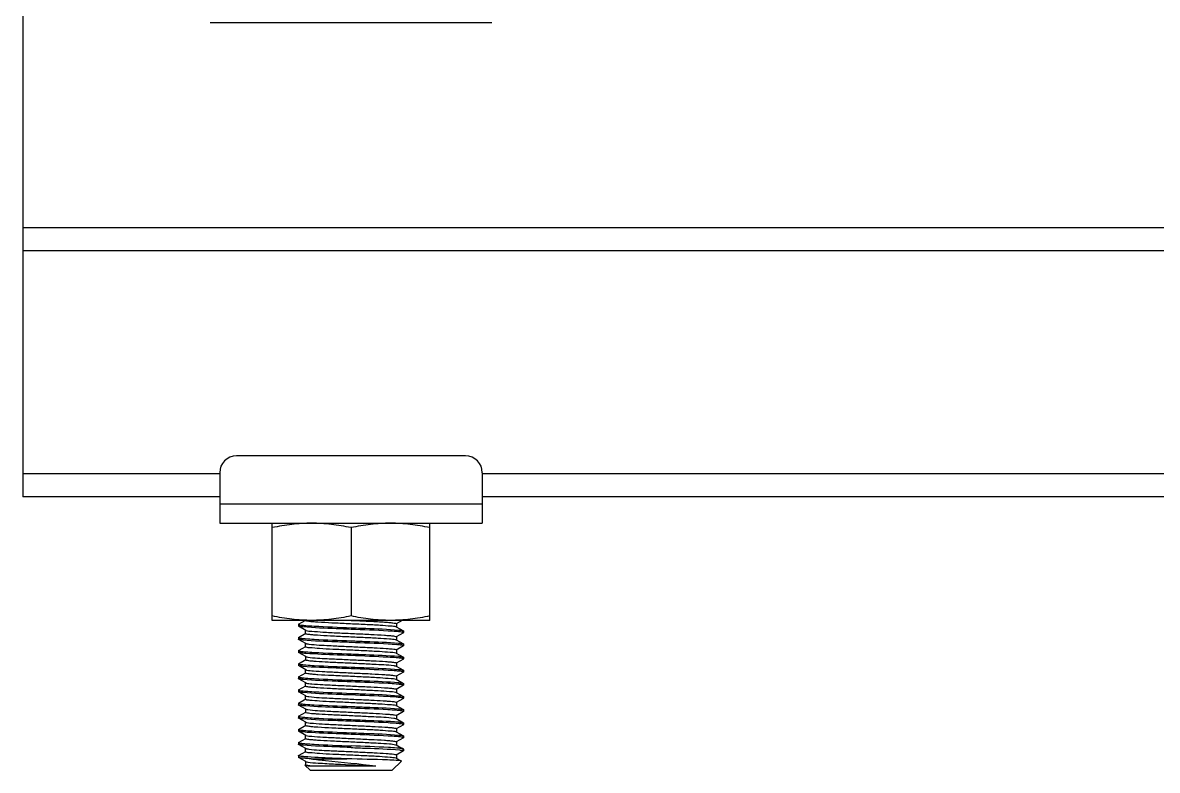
# Model space of a CAD drawing. Extents: x 27938 to 1507990, y 110129 to 923079.
# Drawn here: x 549124 to 550537, y 364663 to 365595 of the extents above; entities that cross this region are included whole.
import ezdxf

# ---------------------------------------------------------------- set-up
doc = ezdxf.new("R2010")
doc.units = 0
doc.header["$LTSCALE"] = 1000
doc.header["$MEASUREMENT"] = 0

msp = doc.modelspace()

# ---------------------------------------------------------------- linework, layer by layer
at = {"color": 7}
msp.add_line((549123.8, 365645.6), (549123.8, 365003.7), dxfattribs=at)
for p, q in [((549708.1, 365594.5), (549357.2, 365594.5)), ((555881, 365338.9), (549123.8, 365338.9)), ((555881, 365310.3), (549123.8, 365310.3)), ((549675.4, 365054.7), (549389.9, 365054.7)), ((549369.1, 365032.3), (549123.8, 365032.3)), ((549369.1, 365033.9), (549369.1, 364970.9)), ((549696.2, 365033.9), (549696.2, 364970.9)), ((555308.2, 365032.3), (549696.2, 365032.3)), ((549369.1, 365003.7), (549123.8, 365003.7)), ((555308.2, 365003.7), (549696.2, 365003.7)), ((549696.2, 364994.5), (549369.1, 364994.5)), ((549369.1, 364970.9), (549696.2, 364970.9)), ((549434.5, 364849.9), (549434.5, 364970.9)), ((549532.7, 364965.4), (549532.7, 364855.4)), ((549630.8, 364849.9), (549630.8, 364970.9)), ((549630.8, 364849.9), (549434.5, 364849.9)), ((549467.4, 364845), (549467.2, 364844.8)), ((549467.2, 364844.8), (549467.2, 364842.8)), ((549467.4, 364845), (549476.3, 364850.1)), ((549596.4, 364849.9), (549589.1, 364845.6)), ((549589.2, 364845.8), (549589.2, 364841.7)), ((549467.4, 364842.6), (549467.2, 364842.8)), ((549476.3, 364837.4), (549467.4, 364842.6)), ((549467.4, 364828.6), (549476.3, 364833.8)), ((549476.1, 364833.6), (549476.1, 364837.6)), ((549588.9, 364842), (549589.1, 364841.9)), ((549589.1, 364841.9), (549597.9, 364836.8)), ((549597.9, 364834.4), (549589.1, 364829.3)), ((549597.9, 364836.8), (549598.1, 364836.6)), ((549597.9, 364834.4), (549598.1, 364834.6)), ((549598.1, 364836.6), (549598.1, 364834.6)), ((549467.4, 364828.6), (549467.2, 364828.4)), ((549467.2, 364828.4), (549467.2, 364826.4)), ((549467.4, 364826.2), (549467.2, 364826.4)), ((549476.3, 364821.1), (549467.4, 364826.2)), ((549467.4, 364812.3), (549476.3, 364817.4)), ((549476.1, 364817.2), (549476.1, 364821.3)), ((549476.3, 364821.1), (549476.5, 364821)), ((549589.1, 364825.6), (549597.9, 364820.5)), ((549597.9, 364818), (549589.1, 364812.9)), ((549589.2, 364829.5), (549589.2, 364825.4)), ((549597.9, 364820.5), (549598.1, 364820.3)), ((549597.9, 364818), (549598.1, 364818.2)), ((549598.1, 364820.3), (549598.1, 364818.2)), ((549467.4, 364812.3), (549467.2, 364812.1)), ((549467.2, 364812.1), (549467.2, 364810)), ((549467.4, 364809.9), (549467.2, 364810)), ((549476.3, 364804.7), (549467.4, 364809.9)), ((549476.1, 364804.9), (549476.1, 364800.8)), ((549589.1, 364809.2), (549597.9, 364804.1)), ((549589.2, 364813.1), (549589.2, 364809)), ((549597.9, 364804.1), (549598.1, 364803.9)), ((549598.1, 364803.9), (549598.1, 364801.9)), ((549467.4, 364795.9), (549467.2, 364795.7)), ((549467.2, 364795.7), (549467.2, 364793.7)), ((549467.4, 364793.5), (549467.2, 364793.7)), ((549467.4, 364795.9), (549476.3, 364801.1)), ((549476.3, 364788.4), (549467.4, 364793.5)), ((549476.1, 364784.5), (549476.1, 364788.6)), ((549597.9, 364801.7), (549589.1, 364796.6)), ((549589.1, 364792.9), (549597.9, 364787.7)), ((549589.2, 364796.8), (549589.2, 364792.7)), ((549597.9, 364801.7), (549598.1, 364801.9)), ((549467.4, 364779.6), (549467.2, 364779.4)), ((549467.2, 364779.4), (549467.2, 364777.3)), ((549467.4, 364777.2), (549467.2, 364777.3)), ((549467.4, 364779.6), (549476.3, 364784.7)), ((549476.3, 364772), (549467.4, 364777.2)), ((549588.9, 364776.6), (549589.1, 364776.5)), ((549597.9, 364785.3), (549589.1, 364780.2)), ((549589.1, 364776.5), (549597.9, 364771.4)), ((549589.2, 364780.4), (549589.2, 364776.3)), ((549597.9, 364787.7), (549598.1, 364787.6)), ((549597.9, 364785.3), (549598.1, 364785.5)), ((549598.1, 364787.6), (549598.1, 364785.5)), ((549467.4, 364763.2), (549467.2, 364763)), ((549467.2, 364763), (549467.2, 364761)), ((549467.4, 364760.8), (549467.2, 364761)), ((549467.4, 364763.2), (549476.3, 364768.3)), ((549476.3, 364755.7), (549467.4, 364760.8)), ((549476.1, 364768.1), (549476.1, 364772.2)), ((549597.9, 364769), (549589.1, 364763.8)), ((549589.1, 364760.2), (549597.9, 364755)), ((549589.2, 364764.1), (549589.2, 364760)), ((549597.9, 364771.4), (549598.1, 364771.2)), ((549597.9, 364769), (549598.1, 364769.2)), ((549598.1, 364771.2), (549598.1, 364769.2)), ((549467.4, 364746.9), (549467.2, 364746.7)), ((549467.2, 364746.7), (549467.2, 364744.6)), ((549467.4, 364746.9), (549476.3, 364752)), ((549476.1, 364751.8), (549476.1, 364755.9)), ((549476.3, 364755.7), (549476.5, 364755.6)), ((549597.9, 364752.6), (549589.1, 364747.5)), ((549589.2, 364747.7), (549589.2, 364743.6)), ((549597.9, 364755), (549598.1, 364754.9)), ((549597.9, 364752.6), (549598.1, 364752.8)), ((549598.1, 364754.9), (549598.1, 364752.8)), ((549467.4, 364744.4), (549467.2, 364744.6)), ((549476.3, 364739.3), (549467.4, 364744.4)), ((549467.4, 364730.5), (549476.3, 364735.6)), ((549476.1, 364739.5), (549476.1, 364735.4)), ((549589.1, 364743.8), (549597.9, 364738.7)), ((549597.9, 364736.3), (549589.1, 364731.1)), ((549597.9, 364738.7), (549598.1, 364738.5)), ((549597.9, 364736.3), (549598.1, 364736.5)), ((549598.1, 364738.5), (549598.1, 364736.5)), ((549467.4, 364730.5), (549467.2, 364730.3)), ((549467.2, 364730.3), (549467.2, 364728.3)), ((549467.4, 364728.1), (549467.2, 364728.3)), ((549476.3, 364723), (549467.4, 364728.1)), ((549467.4, 364714.1), (549476.3, 364719.3)), ((549476.1, 364719.1), (549476.1, 364723.2)), ((549589.1, 364727.5), (549597.9, 364722.3)), ((549597.9, 364719.9), (549589.1, 364714.8)), ((549589.2, 364731.3), (549589.2, 364727.3)), ((549597.9, 364722.3), (549598.1, 364722.1)), ((549597.9, 364719.9), (549598.1, 364720.1)), ((549598.1, 364722.1), (549598.1, 364720.1)), ((549467.4, 364714.1), (549467.2, 364714)), ((549467.2, 364714), (549467.2, 364711.9)), ((549467.4, 364711.7), (549467.2, 364711.9)), ((549476.3, 364706.6), (549467.4, 364711.7)), ((549476.1, 364702.7), (549476.1, 364706.8)), ((549588.9, 364711.2), (549589.1, 364711.1)), ((549589.1, 364711.1), (549597.9, 364706)), ((549597.9, 364703.6), (549589.1, 364698.4)), ((549589.2, 364715), (549589.2, 364710.9)), ((549597.9, 364706), (549598.1, 364705.8)), ((549597.9, 364703.6), (549598.1, 364703.7)), ((549598.1, 364705.8), (549598.1, 364703.7)), ((549467.4, 364697.8), (549467.2, 364697.6)), ((549467.2, 364697.6), (549467.2, 364695.6)), ((549467.4, 364695.4), (549467.2, 364695.6)), ((549467.4, 364697.8), (549476.3, 364702.9)), ((549476.3, 364690.2), (549467.4, 364695.4)), ((549476.1, 364686.4), (549476.1, 364690.5)), ((549476.3, 364690.2), (549476.5, 364690.1)), ((549589.1, 364694.7), (549597.9, 364689.6)), ((549589.2, 364698.6), (549589.2, 364694.5)), ((549598.1, 364689.4), (549597.9, 364689.6)), ((549598.1, 364689.4), (549598.1, 364687.4)), ((549467.2, 364681.3), (549467.4, 364681.4)), ((549467.2, 364681.3), (549467.2, 364679.2)), ((549467.4, 364679), (549467.2, 364679.2)), ((549467.4, 364681.4), (549476.3, 364686.6)), ((549476.3, 364673.9), (549467.4, 364679)), ((549482.9, 364677.4), (549527.5, 364677.4)), ((549597.9, 364687.2), (549589.1, 364682.1)), ((549589.1, 364678.4), (549595.3, 364674.8)), ((549589.2, 364682.3), (549589.2, 364678.2)), ((549598.1, 364687.4), (549597.9, 364687.2)), ((549475.2, 364669.6), (549476.3, 364670.2)), ((549475.2, 364669.6), (549475.2, 364669.5)), ((549481.6, 364663.1), (549475.2, 364669.5)), ((549476.1, 364674.1), (549476.1, 364670)), ((549481.6, 364663.1), (549583.8, 364663.1)), ((549485.2, 364668.5), (549563.4, 364668.5)), ((549583.8, 364663.1), (549595.4, 364674.6)), ((549595.4, 364674.6), (549595.3, 364674.8))]:
    msp.add_line(p, q)
for centre, radius, start, end in [((549389.9, 365033.9), 20.8, 90, 180), ((549675.4, 365033.9), 20.8, 0, 90), ((549489.8, 365019), 176.1, 264.4922, 265.5586), ((549574.8, 364652.1), 184.4, 84.6378, 85.5439), ((549489.9, 365003.5), 177, 264.5118, 265.5533), ((549574.6, 364633.9), 186.3, 84.669, 85.543), ((549489.8, 364986), 175.9, 264.491, 265.556), ((549586.8, 364803.4), 6.24, 73.8589, 74.9069), ((549574.6, 364616.5), 187.4, 84.6853, 85.5419), ((549495.9, 365043.7), 250.2, 265.4503, 265.5766), ((549489.8, 364953.6), 176.1, 264.4922, 265.5586), ((549574.8, 364602.7), 184.7, 84.6443, 85.543), ((549489.9, 364938.1), 177, 264.5118, 265.5533), ((549574.8, 364586.7), 184.4, 84.6378, 85.5439), ((549489.8, 364920.6), 175.9, 264.491, 265.556), ((549574.6, 364568.4), 186.3, 84.669, 85.543), ((549586.8, 364738), 6.24, 73.8589, 74.9069), ((549574.6, 364551), 187.4, 84.6853, 85.5419), ((549495.9, 364978.3), 250.2, 265.4503, 265.5766), ((549574.8, 364537.3), 184.7, 84.6443, 85.543), ((549489.8, 364888.1), 176.1, 264.4922, 265.5586), ((549574.8, 364521.3), 184.4, 84.6378, 85.5439), ((549489.9, 364872.7), 177, 264.5118, 265.5533), ((549586.8, 364672.6), 6.24, 73.8589, 74.9069)]:
    msp.add_arc(centre, radius, start, end)
for points, knots in [([(549483.6, 364970.9), (549475.4, 364970.9), (549458.9, 364969.9), (549442.6, 364967.1), (549434.5, 364965.4)], [0, 0, 0, 0, 0.499234, 1, 1, 1, 1]), ([(549532.7, 364965.4), (549524.6, 364967.1), (549508.3, 364969.9), (549491.8, 364970.9), (549483.6, 364970.9)], [0, 0, 0, 0, 0.500766, 1, 1, 1, 1]), ([(549581.7, 364970.9), (549573.5, 364970.9), (549557, 364969.9), (549540.7, 364967.1), (549532.7, 364965.4)], [0, 0, 0, 0, 0.499234, 1, 1, 1, 1]), ([(549630.8, 364965.4), (549622.7, 364967.1), (549606.5, 364969.9), (549590, 364970.9), (549581.7, 364970.9)], [0, 0, 0, 0, 0.500766, 1, 1, 1, 1]), ([(549483.6, 364849.9), (549475.4, 364849.9), (549458.9, 364850.9), (549442.6, 364853.7), (549434.5, 364855.4)], [0, 0, 0, 0, 0.499234, 1, 1, 1, 1]), ([(549467.2, 364844.8), (549467.2, 364844.7), (549467.5, 364844.6), (549467.7, 364844.5), (549467.9, 364844.4)], [0, 0, 0, 0, 0.322656, 1, 1, 1, 1]), ([(549476.1, 364849.9), (549476.1, 364849.5), (549478.1, 364849.3), (549480.5, 364848.8), (549485.6, 364848.4), (549495, 364847.7), (549509.9, 364846.9), (549529.5, 364846), (549549.6, 364845), (549567.4, 364844.3), (549580, 364843.1), (549586.9, 364842.8), (549588.9, 364842)], [0, 0, 0, 0, 0.009911, 0.036684, 0.079861, 0.138026, 0.290611, 0.473012, 0.659513, 0.823824, 0.942824, 1, 1, 1, 1]), ([(549532.7, 364855.4), (549524.6, 364853.7), (549508.3, 364850.9), (549491.8, 364849.9), (549483.6, 364849.9)], [0, 0, 0, 0, 0.500766, 1, 1, 1, 1]), ([(549581.7, 364849.9), (549573.5, 364849.9), (549557, 364850.9), (549540.7, 364853.7), (549532.7, 364855.4)], [0, 0, 0, 0, 0.499234, 1, 1, 1, 1]), ([(549532.7, 364849.9), (549539.9, 364849.6), (549553.2, 364849), (549569, 364848.2), (549579, 364847.4), (549584.5, 364847), (549587.1, 364846.4), (549589.2, 364846.2), (549589.2, 364845.8)], [0, 0, 0, 0, 0.381423, 0.704927, 0.829053, 0.921512, 0.978868, 1, 1, 1, 1]), ([(549630.8, 364855.4), (549622.7, 364853.7), (549606.5, 364850.9), (549590, 364849.9), (549581.7, 364849.9)], [0, 0, 0, 0, 0.500766, 1, 1, 1, 1]), ([(549473, 364841.7), (549472.3, 364841.7), (549470.4, 364842), (549468.4, 364842), (549467.4, 364842.6)], [0, 0, 0, 0, 0.378132, 1, 1, 1, 1]), ([(549467.9, 364844.4), (549468.1, 364844.4), (549469.8, 364844), (549471.5, 364843.8), (549472.9, 364843.7)], [0, 0, 0, 0, 0.159145, 1, 1, 1, 1]), ([(549532.7, 364838.7), (549526.5, 364838.9), (549506.6, 364839.8), (549486.7, 364840.3), (549473, 364841.7)], [0, 0, 0, 0, 0.310323, 1, 1, 1, 1]), ([(549476.1, 364833.6), (549476.1, 364833.2), (549478, 364833), (549480.3, 364832.5), (549485.2, 364832.1), (549494.1, 364831.4), (549508.4, 364830.6), (549527.4, 364829.7), (549547.2, 364828.8), (549565, 364828), (549578.4, 364827), (549585.7, 364826.5), (549588.2, 364825.9)], [0, 0, 0, 0, 0.00951, 0.035123, 0.076469, 0.132247, 0.279239, 0.456494, 0.640275, 0.805971, 0.931424, 1, 1, 1, 1]), ([(549476.2, 364843.4), (549479.7, 364843.2), (549498.5, 364842), (549517.3, 364841.3), (549532.7, 364840.7)], [0, 0, 0, 0, 0.184477, 1, 1, 1, 1]), ([(549476.3, 364837.4), (549476.3, 364837.4), (549476.5, 364837.3), (549476.7, 364837.3), (549476.8, 364837.2)], [0, 0, 0, 0, 0.430479, 1, 1, 1, 1]), ([(549476.8, 364837.2), (549479.1, 364836.6), (549486.1, 364836.2), (549499.2, 364835.1), (549516.9, 364834.3), (549536.9, 364833.4), (549556.2, 364832.5), (549570.8, 364831.7), (549580, 364831), (549585, 364830.6), (549587.3, 364830.1), (549589.2, 364829.8), (549589.2, 364829.5)], [0, 0, 0, 0, 0.062951, 0.18524, 0.350271, 0.535399, 0.715185, 0.864922, 0.92187, 0.964113, 0.990297, 1, 1, 1, 1]), ([(549532.7, 364840.7), (549538.8, 364840.5), (549558.6, 364839.6), (549578.4, 364839), (549592, 364837.8)], [0, 0, 0, 0, 0.308852, 1, 1, 1, 1]), ([(549589.1, 364836), (549585.7, 364836.2), (549566.9, 364837.4), (549548, 364838.1), (549532.7, 364838.7)], [0, 0, 0, 0, 0.18453, 1, 1, 1, 1]), ([(549592, 364837.8), (549592.8, 364837.7), (549594.7, 364837.4), (549596.9, 364837.4), (549597.9, 364836.8)], [0, 0, 0, 0, 0.37931, 1, 1, 1, 1]), ([(549597.4, 364835), (549597.1, 364835), (549595.3, 364835.4), (549593.5, 364835.6), (549592, 364835.7)], [0, 0, 0, 0, 0.163145, 1, 1, 1, 1]), ([(549598.1, 364834.6), (549598.1, 364834.7), (549597.8, 364834.9), (549597.5, 364834.9), (549597.4, 364835)], [0, 0, 0, 0, 0.315061, 1, 1, 1, 1]), ([(549467.2, 364828.4), (549467.2, 364828.4), (549467.5, 364828.2), (549467.7, 364828.1), (549467.9, 364828.1)], [0, 0, 0, 0, 0.322005, 1, 1, 1, 1]), ([(549472.9, 364825.3), (549472.2, 364825.4), (549470.4, 364825.6), (549468.4, 364825.6), (549467.4, 364826.2)], [0, 0, 0, 0, 0.377931, 1, 1, 1, 1]), ([(549467.9, 364828.1), (549468.1, 364828), (549469.8, 364827.7), (549471.6, 364827.5), (549473, 364827.3)], [0, 0, 0, 0, 0.159397, 1, 1, 1, 1]), ([(549532.7, 364822.3), (549526.5, 364822.6), (549506.6, 364823.4), (549486.6, 364824), (549472.9, 364825.3)], [0, 0, 0, 0, 0.310595, 1, 1, 1, 1]), ([(549476.1, 364817.2), (549476.1, 364817.2), (549476.1, 364817.1), (549476.2, 364817), (549476.3, 364817)], [0, 0, 0, 0, 0.402304, 1, 1, 1, 1]), ([(549476.2, 364827.1), (549479.7, 364826.8), (549498.5, 364825.7), (549517.3, 364825), (549532.7, 364824.4)], [0, 0, 0, 0, 0.184455, 1, 1, 1, 1]), ([(549476.3, 364817), (549477.8, 364816.1), (549483.8, 364816.1), (549494.9, 364814.8), (549511.2, 364814.2), (549530.1, 364813.2), (549549.4, 364812.3), (549566.6, 364811.5), (549579.3, 364810.5), (549586.1, 364810.1), (549588.4, 364809.5)], [0, 0, 0, 0, 0.046973, 0.152409, 0.303029, 0.479455, 0.658932, 0.818305, 0.937036, 1, 1, 1, 1]), ([(549476.5, 364821), (549476.7, 364820.9), (549478, 364820.6), (549479.2, 364820.4), (549480.3, 364820.3)], [0, 0, 0, 0, 0.158312, 1, 1, 1, 1]), ([(549480.3, 364820.3), (549488.8, 364819.3), (549503.4, 364818.6), (549524.5, 364817.6), (549543.2, 364816.7), (549560.5, 364815.9), (549573.4, 364815.2), (549581.3, 364814.5), (549585.6, 364814.1), (549587.6, 364813.7), (549589.2, 364813.4), (549589.2, 364813.1)], [0, 0, 0, 0, 0.234088, 0.402448, 0.579889, 0.745639, 0.880314, 0.930897, 0.968237, 0.991317, 1, 1, 1, 1]), ([(549532.7, 364824.4), (549538.8, 364824.1), (549558.6, 364823.3), (549578.4, 364822.7), (549592, 364821.4)], [0, 0, 0, 0, 0.308927, 1, 1, 1, 1]), ([(549589.1, 364819.6), (549585.7, 364819.9), (549566.8, 364821), (549548, 364821.7), (549532.7, 364822.3)], [0, 0, 0, 0, 0.184554, 1, 1, 1, 1]), ([(549588.2, 364825.9), (549588.4, 364825.8), (549588.7, 364825.8), (549588.9, 364825.7), (549589.1, 364825.6)], [0, 0, 0, 0, 0.59312, 1, 1, 1, 1]), ([(549597.4, 364818.6), (549597.1, 364818.7), (549595.3, 364819), (549593.5, 364819.2), (549591.9, 364819.4)], [0, 0, 0, 0, 0.159617, 1, 1, 1, 1]), ([(549592, 364821.4), (549592.8, 364821.3), (549594.7, 364821.1), (549596.9, 364821.1), (549597.9, 364820.5)], [0, 0, 0, 0, 0.379296, 1, 1, 1, 1]), ([(549598.1, 364818.2), (549598.1, 364818.3), (549597.8, 364818.5), (549597.6, 364818.6), (549597.4, 364818.6)], [0, 0, 0, 0, 0.317967, 1, 1, 1, 1]), ([(549467.2, 364812.1), (549467.2, 364812), (549467.5, 364811.8), (549467.7, 364811.8), (549467.8, 364811.7)], [0, 0, 0, 0, 0.324871, 1, 1, 1, 1]), ([(549476.3, 364808.7), (549474.2, 364808.8), (549471.4, 364809.2), (549468.2, 364809.4), (549467.4, 364809.9)], [0, 0, 0, 0, 0.683734, 1, 1, 1, 1]), ([(549467.8, 364811.7), (549468.1, 364811.7), (549469.8, 364811.3), (549471.5, 364811.1), (549472.9, 364811)], [0, 0, 0, 0, 0.157623, 1, 1, 1, 1]), ([(549476.2, 364810.7), (549479.7, 364810.4), (549498.5, 364809.3), (549517.3, 364808.6), (549532.7, 364808)], [0, 0, 0, 0, 0.184436, 1, 1, 1, 1]), ([(549532.7, 364806), (549527.1, 364806.2), (549508.3, 364807), (549489.5, 364807.6), (549476.3, 364808.7)], [0, 0, 0, 0, 0.297863, 1, 1, 1, 1]), ([(549476.3, 364804.7), (549476.4, 364804.7), (549477.2, 364804.4), (549478.1, 364804.2), (549478.8, 364804.1)], [0, 0, 0, 0, 0.147905, 1, 1, 1, 1]), ([(549478.8, 364804.1), (549486.8, 364802.9), (549501.1, 364802.4), (549522, 364801.3), (549541.1, 364800.5), (549559.1, 364799.6), (549572.5, 364798.9), (549580.9, 364798.2), (549585.4, 364797.8), (549587.5, 364797.3), (549589.2, 364797.1), (549589.2, 364796.8)], [0, 0, 0, 0, 0.218787, 0.386207, 0.566108, 0.736243, 0.875583, 0.928118, 0.966979, 0.991, 1, 1, 1, 1]), ([(549532.7, 364808), (549538.8, 364807.8), (549558.5, 364806.9), (549578.3, 364806.3), (549591.9, 364805.1)], [0, 0, 0, 0, 0.308576, 1, 1, 1, 1]), ([(549589.1, 364803.3), (549585.6, 364803.5), (549566.8, 364804.7), (549548, 364805.3), (549532.7, 364806)], [0, 0, 0, 0, 0.184575, 1, 1, 1, 1]), ([(549588.5, 364809.4), (549588.6, 364809.4), (549588.8, 364809.4), (549589, 364809.3), (549589.1, 364809.2)], [0, 0, 0, 0, 0.572041, 1, 1, 1, 1]), ([(549591.9, 364805.1), (549592.7, 364805), (549594.7, 364804.7), (549596.8, 364804.7), (549597.9, 364804.1)], [0, 0, 0, 0, 0.37952, 1, 1, 1, 1]), ([(549597.3, 364802.3), (549597, 364802.3), (549595.2, 364802.7), (549593.4, 364802.9), (549591.9, 364803)], [0, 0, 0, 0, 0.163234, 1, 1, 1, 1]), ([(549598.1, 364801.9), (549598.1, 364802), (549597.8, 364802.2), (549597.5, 364802.2), (549597.3, 364802.3)], [0, 0, 0, 0, 0.313847, 1, 1, 1, 1]), ([(549467.2, 364795.7), (549467.2, 364795.7), (549468, 364795.1), (549468.8, 364795.2), (549469.5, 364795.1)], [0, 0, 0, 0, 0.093121, 1, 1, 1, 1]), ([(549472.9, 364792.6), (549472.2, 364792.7), (549470.4, 364792.9), (549468.4, 364792.9), (549467.4, 364793.5)], [0, 0, 0, 0, 0.377935, 1, 1, 1, 1]), ([(549469.5, 364795.1), (549469.9, 364795), (549472.1, 364794.7), (549474.2, 364794.5), (549476, 364794.4)], [0, 0, 0, 0, 0.190828, 1, 1, 1, 1]), ([(549532.7, 364789.6), (549526.5, 364789.9), (549506.6, 364790.7), (549486.6, 364791.3), (549472.9, 364792.6)], [0, 0, 0, 0, 0.310578, 1, 1, 1, 1]), ([(549476.1, 364800.8), (549476.1, 364800.5), (549477.8, 364800.3), (549479.9, 364799.8), (549484.2, 364799.4), (549492.4, 364798.8), (549505.6, 364798), (549523.2, 364797.2), (549542.1, 364796.4), (549563.1, 364795.2), (549577.6, 364794.7), (549585.8, 364793.6)], [0, 0, 0, 0, 0.00884, 0.032379, 0.070466, 0.122006, 0.258971, 0.426878, 0.605536, 0.773444, 1, 1, 1, 1]), ([(549476.3, 364788.4), (549476.4, 364788.3), (549476.9, 364788.1), (549477.3, 364788), (549477.6, 364788)], [0, 0, 0, 0, 0.388593, 1, 1, 1, 1]), ([(549476.6, 364794.3), (549480, 364794.1), (549498.7, 364792.9), (549517.4, 364792.3), (549532.7, 364791.6)], [0, 0, 0, 0, 0.18595, 1, 1, 1, 1]), ([(549477.6, 364788), (549480.3, 364787.4), (549487.9, 364786.9), (549501.6, 364785.9), (549519.4, 364785.1), (549539, 364784.2), (549557.6, 364783.3), (549571.7, 364782.6), (549580.4, 364781.9), (549585.2, 364781.5), (549587.4, 364781), (549589.2, 364780.8), (549589.2, 364780.4)], [0, 0, 0, 0, 0.074051, 0.202548, 0.368862, 0.551322, 0.726125, 0.870472, 0.925123, 0.96561, 0.990669, 1, 1, 1, 1]), ([(549532.7, 364791.6), (549538.8, 364791.4), (549558.5, 364790.6), (549578.3, 364790), (549591.9, 364788.7)], [0, 0, 0, 0, 0.308379, 1, 1, 1, 1]), ([(549589.1, 364786.9), (549585.7, 364787.2), (549566.9, 364788.3), (549548, 364789), (549532.7, 364789.6)], [0, 0, 0, 0, 0.184524, 1, 1, 1, 1]), ([(549585.8, 364793.6), (549586.2, 364793.5), (549587.3, 364793.3), (549588.4, 364793.2), (549589.1, 364792.9)], [0, 0, 0, 0, 0.360643, 1, 1, 1, 1]), ([(549591.9, 364788.7), (549592.7, 364788.6), (549594.7, 364788.4), (549596.8, 364788.4), (549597.9, 364787.7)], [0, 0, 0, 0, 0.379704, 1, 1, 1, 1]), ([(549467.2, 364779.4), (549467.2, 364779.3), (549467.5, 364779.1), (549467.7, 364779.1), (549467.9, 364779)], [0, 0, 0, 0, 0.322656, 1, 1, 1, 1]), ([(549473, 364776.2), (549472.3, 364776.3), (549470.4, 364776.6), (549468.4, 364776.6), (549467.4, 364777.2)], [0, 0, 0, 0, 0.378132, 1, 1, 1, 1]), ([(549467.9, 364779), (549468.1, 364778.9), (549469.8, 364778.6), (549471.5, 364778.4), (549472.9, 364778.3)], [0, 0, 0, 0, 0.159145, 1, 1, 1, 1]), ([(549532.7, 364773.3), (549526.5, 364773.5), (549506.6, 364774.3), (549486.7, 364774.9), (549473, 364776.2)], [0, 0, 0, 0, 0.310323, 1, 1, 1, 1]), ([(549476.1, 364784.5), (549476.1, 364784.1), (549478.1, 364783.9), (549480.5, 364783.4), (549485.6, 364783), (549495, 364782.2), (549509.9, 364781.5), (549529.5, 364780.6), (549549.6, 364779.6), (549567.4, 364778.8), (549580, 364777.6), (549586.9, 364777.4), (549588.9, 364776.6)], [0, 0, 0, 0, 0.009911, 0.036684, 0.079861, 0.138026, 0.290611, 0.473012, 0.659513, 0.823824, 0.942824, 1, 1, 1, 1]), ([(549476.2, 364778), (549479.7, 364777.7), (549498.5, 364776.6), (549517.3, 364775.9), (549532.7, 364775.3)], [0, 0, 0, 0, 0.184477, 1, 1, 1, 1]), ([(549532.7, 364775.3), (549538.8, 364775.1), (549558.6, 364774.2), (549578.4, 364773.6), (549592, 364772.3)], [0, 0, 0, 0, 0.308852, 1, 1, 1, 1]), ([(549597.4, 364785.9), (549597.2, 364786), (549595.4, 364786.3), (549593.5, 364786.5), (549592, 364786.6)], [0, 0, 0, 0, 0.159226, 1, 1, 1, 1]), ([(549598.1, 364785.5), (549598.1, 364785.6), (549597.8, 364785.8), (549597.6, 364785.8), (549597.4, 364785.9)], [0, 0, 0, 0, 0.318631, 1, 1, 1, 1]), ([(549467.2, 364763), (549467.2, 364762.9), (549467.5, 364762.8), (549467.7, 364762.7), (549467.9, 364762.7)], [0, 0, 0, 0, 0.322005, 1, 1, 1, 1]), ([(549472.9, 364759.9), (549472.2, 364760), (549470.4, 364760.2), (549468.4, 364760.2), (549467.4, 364760.8)], [0, 0, 0, 0, 0.377931, 1, 1, 1, 1]), ([(549467.9, 364762.7), (549468.1, 364762.6), (549469.8, 364762.2), (549471.6, 364762.1), (549473, 364761.9)], [0, 0, 0, 0, 0.159397, 1, 1, 1, 1]), ([(549532.7, 364756.9), (549526.5, 364757.1), (549506.6, 364758), (549486.6, 364758.6), (549472.9, 364759.9)], [0, 0, 0, 0, 0.310595, 1, 1, 1, 1]), ([(549476.1, 364768.1), (549476.1, 364767.8), (549478, 364767.6), (549480.3, 364767), (549485.2, 364766.7), (549494.1, 364765.9), (549508.4, 364765.2), (549527.4, 364764.3), (549547.2, 364763.4), (549565, 364762.5), (549578.4, 364761.6), (549585.7, 364761.1), (549588.2, 364760.5)], [0, 0, 0, 0, 0.00951, 0.035123, 0.076469, 0.132247, 0.279239, 0.456494, 0.640275, 0.805971, 0.931424, 1, 1, 1, 1]), ([(549476.2, 364761.7), (549479.7, 364761.4), (549498.5, 364760.2), (549517.3, 364759.6), (549532.7, 364758.9)], [0, 0, 0, 0, 0.184455, 1, 1, 1, 1]), ([(549476.3, 364772), (549476.3, 364772), (549476.5, 364771.9), (549476.7, 364771.9), (549476.8, 364771.8)], [0, 0, 0, 0, 0.430479, 1, 1, 1, 1]), ([(549476.8, 364771.8), (549479.1, 364771.1), (549486.1, 364770.7), (549499.2, 364769.7), (549516.9, 364768.9), (549536.9, 364767.9), (549556.2, 364767), (549570.8, 364766.3), (549580, 364765.6), (549585, 364765.2), (549587.3, 364764.6), (549589.2, 364764.4), (549589.2, 364764.1)], [0, 0, 0, 0, 0.062951, 0.18524, 0.350271, 0.535399, 0.715185, 0.864922, 0.92187, 0.964113, 0.990297, 1, 1, 1, 1]), ([(549589.1, 364770.5), (549585.7, 364770.8), (549566.9, 364772), (549548, 364772.6), (549532.7, 364773.3)], [0, 0, 0, 0, 0.18453, 1, 1, 1, 1]), ([(549588.2, 364760.5), (549588.4, 364760.4), (549588.7, 364760.3), (549588.9, 364760.2), (549589.1, 364760.2)], [0, 0, 0, 0, 0.59312, 1, 1, 1, 1]), ([(549592, 364772.3), (549592.8, 364772.3), (549594.7, 364772), (549596.9, 364772), (549597.9, 364771.4)], [0, 0, 0, 0, 0.37931, 1, 1, 1, 1]), ([(549597.4, 364769.6), (549597.1, 364769.6), (549595.3, 364770), (549593.5, 364770.1), (549592, 364770.3)], [0, 0, 0, 0, 0.163145, 1, 1, 1, 1]), ([(549598.1, 364769.2), (549598.1, 364769.3), (549597.8, 364769.4), (549597.5, 364769.5), (549597.4, 364769.6)], [0, 0, 0, 0, 0.315061, 1, 1, 1, 1]), ([(549467.2, 364746.7), (549467.2, 364746.6), (549467.5, 364746.4), (549467.7, 364746.4), (549467.8, 364746.3)], [0, 0, 0, 0, 0.324871, 1, 1, 1, 1]), ([(549467.8, 364746.3), (549468.1, 364746.2), (549469.8, 364745.9), (549471.5, 364745.7), (549472.9, 364745.6)], [0, 0, 0, 0, 0.157623, 1, 1, 1, 1]), ([(549476.1, 364751.8), (549476.1, 364751.7), (549476.1, 364751.7), (549476.2, 364751.6), (549476.3, 364751.6)], [0, 0, 0, 0, 0.402304, 1, 1, 1, 1]), ([(549476.3, 364751.6), (549477.8, 364750.7), (549483.8, 364750.7), (549494.9, 364749.4), (549511.2, 364748.8), (549530.1, 364747.8), (549549.4, 364746.9), (549566.6, 364746.1), (549579.3, 364745.1), (549586.1, 364744.7), (549588.4, 364744.1)], [0, 0, 0, 0, 0.046973, 0.152409, 0.303029, 0.479455, 0.658932, 0.818305, 0.937036, 1, 1, 1, 1]), ([(549476.5, 364755.6), (549476.7, 364755.5), (549478, 364755.1), (549479.2, 364755), (549480.3, 364754.9)], [0, 0, 0, 0, 0.158312, 1, 1, 1, 1]), ([(549480.3, 364754.9), (549488.8, 364753.8), (549503.4, 364753.2), (549524.5, 364752.1), (549543.2, 364751.3), (549560.5, 364750.5), (549573.4, 364749.7), (549581.3, 364749.1), (549585.6, 364748.7), (549587.6, 364748.3), (549589.2, 364748), (549589.2, 364747.7)], [0, 0, 0, 0, 0.234088, 0.402448, 0.579889, 0.745639, 0.880314, 0.930897, 0.968237, 0.991317, 1, 1, 1, 1]), ([(549532.7, 364758.9), (549538.8, 364758.7), (549558.6, 364757.9), (549578.4, 364757.3), (549592, 364756)], [0, 0, 0, 0, 0.308927, 1, 1, 1, 1]), ([(549589.1, 364754.2), (549585.7, 364754.5), (549566.8, 364755.6), (549548, 364756.3), (549532.7, 364756.9)], [0, 0, 0, 0, 0.184554, 1, 1, 1, 1]), ([(549597.4, 364753.2), (549597.1, 364753.3), (549595.3, 364753.6), (549593.5, 364753.8), (549591.9, 364753.9)], [0, 0, 0, 0, 0.159617, 1, 1, 1, 1]), ([(549592, 364756), (549592.8, 364755.9), (549594.7, 364755.6), (549596.9, 364755.7), (549597.9, 364755)], [0, 0, 0, 0, 0.379296, 1, 1, 1, 1]), ([(549598.1, 364752.8), (549598.1, 364752.9), (549597.8, 364753.1), (549597.6, 364753.1), (549597.4, 364753.2)], [0, 0, 0, 0, 0.317967, 1, 1, 1, 1]), ([(549476.3, 364743.2), (549474.2, 364743.4), (549471.4, 364743.8), (549468.2, 364744), (549467.4, 364744.4)], [0, 0, 0, 0, 0.683734, 1, 1, 1, 1]), ([(549476.1, 364735.4), (549476.1, 364735.1), (549477.8, 364734.9), (549479.9, 364734.4), (549484.2, 364734), (549492.4, 364733.3), (549505.6, 364732.6), (549523.2, 364731.8), (549542.1, 364730.9), (549563.1, 364729.8), (549577.6, 364729.3), (549585.8, 364728.2)], [0, 0, 0, 0, 0.00884, 0.032379, 0.070466, 0.122006, 0.258971, 0.426878, 0.605536, 0.773444, 1, 1, 1, 1]), ([(549476.2, 364745.3), (549479.7, 364745), (549498.5, 364743.9), (549517.3, 364743.2), (549532.7, 364742.6)], [0, 0, 0, 0, 0.184436, 1, 1, 1, 1]), ([(549532.7, 364740.5), (549527.1, 364740.8), (549508.3, 364741.5), (549489.5, 364742.2), (549476.3, 364743.2)], [0, 0, 0, 0, 0.297863, 1, 1, 1, 1]), ([(549476.3, 364739.3), (549476.4, 364739.2), (549477.2, 364738.9), (549478.1, 364738.8), (549478.8, 364738.7)], [0, 0, 0, 0, 0.147905, 1, 1, 1, 1]), ([(549478.8, 364738.7), (549486.8, 364737.5), (549501.1, 364737), (549522, 364735.9), (549541.1, 364735.1), (549559.1, 364734.2), (549572.5, 364733.5), (549580.9, 364732.8), (549585.4, 364732.4), (549587.5, 364731.9), (549589.2, 364731.7), (549589.2, 364731.3)], [0, 0, 0, 0, 0.218787, 0.386207, 0.566108, 0.736243, 0.875583, 0.928118, 0.966979, 0.991, 1, 1, 1, 1]), ([(549532.7, 364742.6), (549538.8, 364742.3), (549558.5, 364741.5), (549578.3, 364740.9), (549591.9, 364739.6)], [0, 0, 0, 0, 0.308576, 1, 1, 1, 1]), ([(549589.1, 364737.8), (549585.6, 364738.1), (549566.8, 364739.2), (549548, 364739.9), (549532.7, 364740.5)], [0, 0, 0, 0, 0.184575, 1, 1, 1, 1]), ([(549588.5, 364744), (549588.6, 364744), (549588.8, 364743.9), (549589, 364743.9), (549589.1, 364743.8)], [0, 0, 0, 0, 0.572041, 1, 1, 1, 1]), ([(549591.9, 364739.6), (549592.7, 364739.6), (549594.7, 364739.3), (549596.8, 364739.3), (549597.9, 364738.7)], [0, 0, 0, 0, 0.37952, 1, 1, 1, 1]), ([(549597.3, 364736.8), (549597, 364736.9), (549595.2, 364737.3), (549593.4, 364737.4), (549591.9, 364737.6)], [0, 0, 0, 0, 0.163234, 1, 1, 1, 1]), ([(549598.1, 364736.5), (549598.1, 364736.5), (549597.8, 364736.7), (549597.5, 364736.8), (549597.3, 364736.8)], [0, 0, 0, 0, 0.313847, 1, 1, 1, 1]), ([(549467.2, 364730.3), (549467.2, 364730.2), (549468, 364729.7), (549468.8, 364729.7), (549469.5, 364729.6)], [0, 0, 0, 0, 0.093121, 1, 1, 1, 1]), ([(549472.9, 364727.2), (549472.2, 364727.2), (549470.4, 364727.5), (549468.4, 364727.5), (549467.4, 364728.1)], [0, 0, 0, 0, 0.377935, 1, 1, 1, 1]), ([(549469.5, 364729.6), (549469.9, 364729.6), (549472.1, 364729.3), (549474.2, 364729.1), (549476, 364729)], [0, 0, 0, 0, 0.190828, 1, 1, 1, 1]), ([(549532.7, 364724.2), (549526.5, 364724.4), (549506.6, 364725.3), (549486.6, 364725.8), (549472.9, 364727.2)], [0, 0, 0, 0, 0.310578, 1, 1, 1, 1]), ([(549476.1, 364719.1), (549476.1, 364718.7), (549478.1, 364718.5), (549480.5, 364717.9), (549485.6, 364717.5), (549495, 364716.8), (549509.9, 364716), (549529.5, 364715.1), (549549.6, 364714.2), (549567.4, 364713.4), (549580, 364712.2), (549586.9, 364712), (549588.9, 364711.2)], [0, 0, 0, 0, 0.009911, 0.036684, 0.079861, 0.138026, 0.290611, 0.473012, 0.659513, 0.823824, 0.942824, 1, 1, 1, 1]), ([(549476.3, 364723), (549476.4, 364722.9), (549476.9, 364722.7), (549477.3, 364722.6), (549477.6, 364722.6)], [0, 0, 0, 0, 0.388593, 1, 1, 1, 1]), ([(549476.6, 364728.9), (549480, 364728.6), (549498.7, 364727.5), (549517.4, 364726.8), (549532.7, 364726.2)], [0, 0, 0, 0, 0.18595, 1, 1, 1, 1]), ([(549477.6, 364722.6), (549480.3, 364722), (549487.9, 364721.5), (549501.6, 364720.5), (549519.4, 364719.7), (549539, 364718.8), (549557.6, 364717.9), (549571.7, 364717.2), (549580.4, 364716.5), (549585.2, 364716.1), (549587.4, 364715.6), (549589.2, 364715.3), (549589.2, 364715)], [0, 0, 0, 0, 0.074051, 0.202548, 0.368862, 0.551322, 0.726125, 0.870472, 0.925123, 0.96561, 0.990669, 1, 1, 1, 1]), ([(549532.7, 364726.2), (549538.8, 364726), (549558.5, 364725.1), (549578.3, 364724.6), (549591.9, 364723.3)], [0, 0, 0, 0, 0.308379, 1, 1, 1, 1]), ([(549589.1, 364721.5), (549585.7, 364721.7), (549566.9, 364722.9), (549548, 364723.6), (549532.7, 364724.2)], [0, 0, 0, 0, 0.184524, 1, 1, 1, 1]), ([(549585.8, 364728.2), (549586.2, 364728.1), (549587.3, 364727.9), (549588.4, 364727.8), (549589.1, 364727.5)], [0, 0, 0, 0, 0.360643, 1, 1, 1, 1]), ([(549591.9, 364723.3), (549592.7, 364723.2), (549594.7, 364722.9), (549596.8, 364723), (549597.9, 364722.3)], [0, 0, 0, 0, 0.379704, 1, 1, 1, 1]), ([(549597.4, 364720.5), (549597.2, 364720.5), (549595.4, 364720.9), (549593.5, 364721.1), (549592, 364721.2)], [0, 0, 0, 0, 0.159226, 1, 1, 1, 1]), ([(549598.1, 364720.1), (549598.1, 364720.2), (549597.8, 364720.4), (549597.6, 364720.4), (549597.4, 364720.5)], [0, 0, 0, 0, 0.318631, 1, 1, 1, 1]), ([(549467.2, 364714), (549467.2, 364713.9), (549467.5, 364713.7), (549467.7, 364713.7), (549467.9, 364713.6)], [0, 0, 0, 0, 0.322656, 1, 1, 1, 1]), ([(549473, 364710.8), (549472.3, 364710.9), (549470.4, 364711.2), (549468.4, 364711.2), (549467.4, 364711.7)], [0, 0, 0, 0, 0.378132, 1, 1, 1, 1]), ([(549467.9, 364713.6), (549468.1, 364713.5), (549469.8, 364713.2), (549471.5, 364713), (549472.9, 364712.9)], [0, 0, 0, 0, 0.159145, 1, 1, 1, 1]), ([(549532.7, 364707.8), (549526.5, 364708.1), (549506.6, 364708.9), (549486.7, 364709.5), (549473, 364710.8)], [0, 0, 0, 0, 0.310323, 1, 1, 1, 1]), ([(549476.2, 364712.6), (549479.7, 364712.3), (549498.5, 364711.2), (549517.3, 364710.5), (549532.7, 364709.9)], [0, 0, 0, 0, 0.184477, 1, 1, 1, 1]), ([(549476.3, 364706.6), (549476.3, 364706.6), (549476.5, 364706.5), (549476.7, 364706.4), (549476.8, 364706.4)], [0, 0, 0, 0, 0.430479, 1, 1, 1, 1]), ([(549476.8, 364706.4), (549479.1, 364705.7), (549486.1, 364705.3), (549499.2, 364704.3), (549516.9, 364703.5), (549536.9, 364702.5), (549556.2, 364701.6), (549570.8, 364700.9), (549580, 364700.1), (549585, 364699.7), (549587.3, 364699.2), (549589.2, 364699), (549589.2, 364698.6)], [0, 0, 0, 0, 0.062951, 0.18524, 0.350271, 0.535399, 0.715185, 0.864922, 0.92187, 0.964113, 0.990297, 1, 1, 1, 1]), ([(549532.7, 364709.9), (549538.8, 364709.6), (549558.6, 364708.8), (549578.4, 364708.2), (549592, 364706.9)], [0, 0, 0, 0, 0.308852, 1, 1, 1, 1]), ([(549589.1, 364705.1), (549585.7, 364705.4), (549566.9, 364706.5), (549548, 364707.2), (549532.7, 364707.8)], [0, 0, 0, 0, 0.18453, 1, 1, 1, 1]), ([(549592, 364706.9), (549592.8, 364706.8), (549594.7, 364706.6), (549596.9, 364706.6), (549597.9, 364706)], [0, 0, 0, 0, 0.37931, 1, 1, 1, 1]), ([(549597.4, 364704.1), (549597.1, 364704.2), (549595.3, 364704.6), (549593.5, 364704.7), (549592, 364704.9)], [0, 0, 0, 0, 0.163145, 1, 1, 1, 1]), ([(549598.1, 364703.7), (549598.1, 364703.8), (549597.8, 364704), (549597.5, 364704.1), (549597.4, 364704.1)], [0, 0, 0, 0, 0.315061, 1, 1, 1, 1]), ([(549467.2, 364697.6), (549467.2, 364697.5), (549467.5, 364697.4), (549467.7, 364697.3), (549467.9, 364697.2)], [0, 0, 0, 0, 0.322005, 1, 1, 1, 1]), ([(549472.9, 364694.5), (549472.2, 364694.5), (549470.4, 364694.8), (549468.4, 364694.8), (549467.4, 364695.4)], [0, 0, 0, 0, 0.377931, 1, 1, 1, 1]), ([(549467.9, 364697.2), (549468.1, 364697.2), (549469.8, 364696.8), (549471.6, 364696.6), (549473, 364696.5)], [0, 0, 0, 0, 0.159397, 1, 1, 1, 1]), ([(549532.7, 364691.5), (549526.5, 364691.7), (549506.6, 364692.6), (549486.6, 364693.1), (549472.9, 364694.5)], [0, 0, 0, 0, 0.310595, 1, 1, 1, 1]), ([(549476.1, 364702.7), (549476.1, 364702.4), (549478, 364702.1), (549480.3, 364701.6), (549485.2, 364701.2), (549494.1, 364700.5), (549508.4, 364699.8), (549527.4, 364698.9), (549547.2, 364698), (549565, 364697.1), (549578.4, 364696.2), (549585.7, 364695.6), (549588.2, 364695)], [0, 0, 0, 0, 0.00951, 0.035123, 0.076469, 0.132247, 0.279239, 0.456494, 0.640275, 0.805971, 0.931424, 1, 1, 1, 1]), ([(549476.2, 364696.2), (549479.7, 364696), (549498.5, 364694.8), (549517.3, 364694.1), (549532.7, 364693.5)], [0, 0, 0, 0, 0.184455, 1, 1, 1, 1]), ([(549476.5, 364690.1), (549476.7, 364690.1), (549478, 364689.7), (549479.2, 364689.6), (549480.3, 364689.4)], [0, 0, 0, 0, 0.158312, 1, 1, 1, 1]), ([(549480.3, 364689.4), (549488.8, 364688.4), (549503.4, 364687.8), (549524.5, 364686.7), (549543.2, 364685.9), (549560.5, 364685), (549573.4, 364684.3), (549581.3, 364683.7), (549585.6, 364683.3), (549587.6, 364682.8), (549589.2, 364682.6), (549589.2, 364682.3)], [0, 0, 0, 0, 0.234088, 0.402448, 0.579889, 0.745639, 0.880314, 0.930897, 0.968237, 0.991317, 1, 1, 1, 1]), ([(549589.6, 364690.8), (549586.1, 364691.1), (549567.1, 364692.2), (549548.2, 364692.9), (549532.7, 364693.5)], [0, 0, 0, 0, 0.182705, 1, 1, 1, 1]), ([(549532.7, 364691.5), (549539, 364691.2), (549559.2, 364690.3), (549579.3, 364689.8), (549593.1, 364688.4)], [0, 0, 0, 0, 0.314055, 1, 1, 1, 1]), ([(549588.2, 364695), (549588.4, 364695), (549588.7, 364694.9), (549588.9, 364694.8), (549589.1, 364694.7)], [0, 0, 0, 0, 0.59312, 1, 1, 1, 1]), ([(549597.9, 364689.6), (549597.2, 364690.1), (549594.2, 364690.2), (549591.5, 364690.6), (549589.6, 364690.8)], [0, 0, 0, 0, 0.317639, 1, 1, 1, 1]), ([(549470.4, 364680.4), (549469.6, 364680.5), (549468.8, 364680.8), (549467.2, 364681), (549467.2, 364681.3)], [0, 0, 0, 0, 0.728363, 1, 1, 1, 1]), ([(549474.4, 364678), (549473.5, 364678.1), (549471.2, 364678.4), (549468.7, 364678.3), (549467.4, 364679)], [0, 0, 0, 0, 0.382699, 1, 1, 1, 1]), ([(549478.9, 364679.7), (549478, 364679.7), (549475.2, 364679.9), (549472.3, 364680.2), (549470.4, 364680.4)], [0, 0, 0, 0, 0.305053, 1, 1, 1, 1]), ([(549482.9, 364677.4), (549482.1, 364677.4), (549479.3, 364677.6), (549476.4, 364677.8), (549474.4, 364678)], [0, 0, 0, 0, 0.281925, 1, 1, 1, 1]), ([(549476.1, 364686.4), (549476.1, 364686.3), (549476.1, 364686.2), (549476.2, 364686.2), (549476.3, 364686.2)], [0, 0, 0, 0, 0.402304, 1, 1, 1, 1]), ([(549476.3, 364686.2), (549477.8, 364685.3), (549483.8, 364685.3), (549494.9, 364683.9), (549511.2, 364683.3), (549530.1, 364682.4), (549549.4, 364681.5), (549566.6, 364680.7), (549579.3, 364679.7), (549586.1, 364679.2), (549588.4, 364678.6)], [0, 0, 0, 0, 0.046973, 0.152409, 0.303029, 0.479455, 0.658932, 0.818305, 0.937036, 1, 1, 1, 1]), ([(549527.5, 364677.4), (549522.8, 364677.6), (549506.6, 364678.2), (549490.4, 364678.9), (549478.9, 364679.7)], [0, 0, 0, 0, 0.29188, 1, 1, 1, 1]), ([(549482.9, 364677.4), (549489, 364676.6), (549515.8, 364673.6), (549542.7, 364671.4), (549563.4, 364668.5)], [0, 0, 0, 0, 0.225337, 1, 1, 1, 1]), ([(549588.8, 364675.4), (549585.3, 364675.7), (549564.8, 364676.5), (549544.4, 364676.9), (549527.5, 364677.4)], [0, 0, 0, 0, 0.174171, 1, 1, 1, 1]), ([(549588.5, 364678.6), (549588.6, 364678.6), (549588.8, 364678.5), (549589, 364678.4), (549589.1, 364678.4)], [0, 0, 0, 0, 0.572041, 1, 1, 1, 1]), ([(549595.3, 364674.8), (549594.8, 364675.1), (549592.4, 364675.1), (549590.3, 364675.4), (549588.8, 364675.4)], [0, 0, 0, 0, 0.301472, 1, 1, 1, 1]), ([(549593.1, 364688.4), (549593.7, 364688.3), (549595.2, 364688.1), (549596.8, 364688), (549597.8, 364687.6)], [0, 0, 0, 0, 0.356934, 1, 1, 1, 1]), ([(549597.8, 364687.6), (549597.9, 364687.6), (549598, 364687.6), (549598.1, 364687.4), (549598.1, 364687.4)], [0, 0, 0, 0, 0.641445, 1, 1, 1, 1]), ([(549475.2, 364669.5), (549475.2, 364669.4), (549476.2, 364669.1), (549477.1, 364669.1), (549477.9, 364669)], [0, 0, 0, 0, 0.101529, 1, 1, 1, 1]), ([(549476.1, 364670), (549476.1, 364669.9), (549476.9, 364669.3), (549477.7, 364669.4), (549478.4, 364669.3)], [0, 0, 0, 0, 0.095599, 1, 1, 1, 1]), ([(549476.3, 364673.9), (549476.4, 364673.8), (549477.2, 364673.5), (549478, 364673.4), (549478.7, 364673.3)], [0, 0, 0, 0, 0.148725, 1, 1, 1, 1]), ([(549477.9, 364669), (549478.4, 364668.9), (549480.8, 364668.7), (549483.2, 364668.6), (549485.2, 364668.5)], [0, 0, 0, 0, 0.19545, 1, 1, 1, 1]), ([(549478.4, 364669.3), (549478.8, 364669.2), (549481.1, 364668.9), (549483.3, 364668.7), (549485.2, 364668.5)], [0, 0, 0, 0, 0.191921, 1, 1, 1, 1]), ([(549478.7, 364673.3), (549483.1, 364672.6), (549494.7, 364671.9), (549522.9, 364670.3), (549546.7, 364669.4), (549563.4, 364668.5)], [0, 0, 0, 0, 0.155884, 0.411275, 1, 1, 1, 1])]:
    msp.add_open_spline(points, degree=3, knots=knots)

doc.saveas('drawing.dxf')
